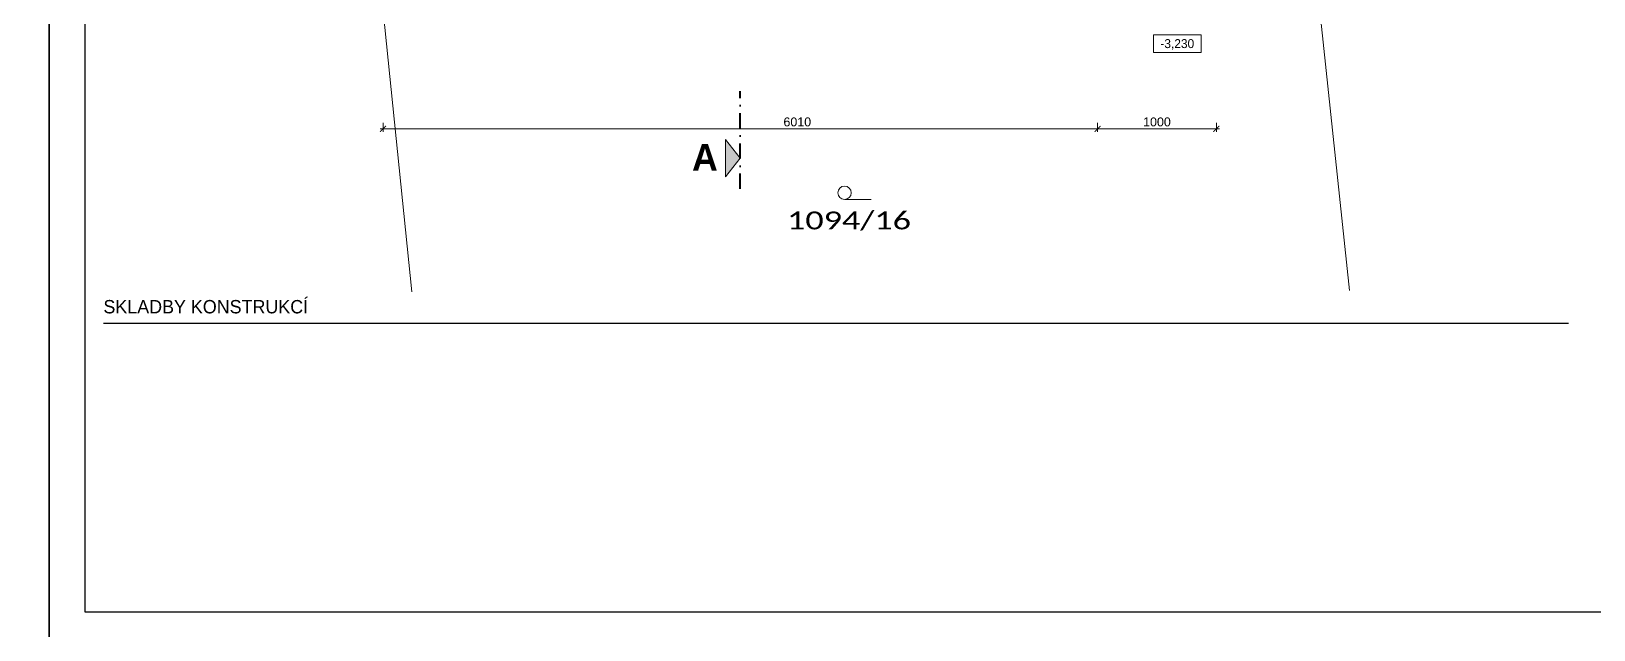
# Model space of a CAD drawing. Header units: millimetres. Extents: x 3760008 to 3998794, y 1820800 to 2250722.
# Drawn here: x 3952640 to 3965786, y 1842380 to 1847414 of the extents above; entities that cross this region are included whole.
import ezdxf

# ---------------------------------------------------------------- set-up
doc = ezdxf.new("R2010")
doc.units = ezdxf.units.MM
doc.header["$LTSCALE"] = 5
doc.linetypes.add('DASHDOT', pattern=[25.4, 12.7, -6.35, 0, -6.35])
doc.layers.add('km__netisk', color=250, linetype='Continuous', plot=False)
for name, color, linetype, lineweight in [('km_kóty', 140, 'Continuous', 0), ('km_rozpiska', 7, 'Continuous', 0), ('MA_kóty', 133, 'Continuous', 15), ('SM_kóty', 140, 'Continuous', 0)]:
    doc.layers.add(name, color=color, linetype=linetype, lineweight=lineweight)
doc.layers.add('Z _ KATASTR', color=144, linetype='Continuous', lineweight=9, true_color=0x006d91)
doc.styles.add('Calibri', font='Calibri', dxfattribs={"width": 0.868})
doc.styles.add('IP_style', font='Arial.ttf')
doc.styles.add('km_style', font='GOTHIC.TTF')
doc.dimstyles.new('IP_50', dxfattribs={"dimscale": 100, "dimtxt": 0.75, "dimasz": 0.5, "dimexe": 0.25, "dimexo": 0.25, "dimgap": 0.2, "dimtad": 1, "dimdec": 0, "dimrnd": 5, "dimdsep": 46, "dimtxsty": 'IP_style', "dimblk": 'ARCHTICK', "dimcen": -0.5, "dimdle": 0.25, "dimclrd": 256, "dimclre": 256, "dimclrt": 256, "dimadec": 1, "dimazin": 2, "dimtfac": 0.5, "dimtdec": 0, "dimtmove": 2, "dimatfit": 3, "dimfxl": 0.5, "dimfxlon": 1, "dimtolj": 1, "dimlwd": -1, "dimlwe": -1, "dimarcsym": 0})

# ---------------------------------------------------------------- blocks, each defined once
blk = doc.blocks.new('_ArchTick')
at = {"color": 0, "linetype": 'ByBlock', "const_width": 0.15}
blk.add_lwpolyline([(-0.5, -0.5), (0.5, 0.5)], dxfattribs=at)
blk = doc.blocks.new('*D9297')
at = {"layer": 'Defpoints', "color": 0}
for p in [(3955600, 1847593), (3961611, 1847593), (3961611, 1846593)]:
    blk.add_point(p, dxfattribs=at)
at = {"layer": 'SM_kóty'}
for p, q in [((3955600, 1846643), (3955600, 1846568)), ((3961611, 1846643), (3961611, 1846568)), ((3955575, 1846593), (3961636, 1846593))]:
    blk.add_line(p, q, dxfattribs=at)
at = {"layer": 'SM_kóty', "xscale": 50, "yscale": 50, "zscale": 50}
for p, rotation in [((3955600, 1846593), 179.9999999995073), ((3961611, 1846593), 359.9999999995073)]:
    blk.add_blockref('_ArchTick', p, dxfattribs=dict(at, rotation=rotation))
at = {"layer": 'SM_kóty', "insert": (3959085, 1846651), "char_height": 75, "attachment_point": 5, "style": 'IP_style'}
blk.add_mtext('\\A1;6010', dxfattribs=at)
blk = doc.blocks.new('*D9298')
at = {"layer": 'Defpoints', "color": 0}
for p in [(3961611, 1847593), (3962611, 1847593), (3962611, 1846593)]:
    blk.add_point(p, dxfattribs=at)
at = {"layer": 'SM_kóty'}
for p, q in [((3961611, 1846643), (3961611, 1846568)), ((3962611, 1846643), (3962611, 1846568)), ((3961586, 1846593), (3962636, 1846593))]:
    blk.add_line(p, q, dxfattribs=at)
at = {"layer": 'SM_kóty', "xscale": 50, "yscale": 50, "zscale": 50}
for p, rotation in [((3961611, 1846593), 179.9999999995064), ((3962611, 1846593), 359.9999999995064)]:
    blk.add_blockref('_ArchTick', p, dxfattribs=dict(at, rotation=rotation))
at = {"layer": 'SM_kóty', "insert": (3962111, 1846651), "char_height": 75, "attachment_point": 5, "style": 'IP_style'}
blk.add_mtext('\\A1;1000', dxfattribs=at)
blk = doc.blocks.new('legenda skladeb')
at = {"layer": 'km_rozpiska', "lineweight": 30}
blk.add_lwpolyline([(0, 0), (12327, 0)], dxfattribs=at)
at = {"layer": 'km_rozpiska', "insert": (0, 196), "char_height": 112.5, "attachment_point": 1, "line_spacing_factor": 1.2, "style": 'km_style'}
blk.add_mtext_dynamic_manual_height_columns('\\pxa0.25;SKLADBY KONSTRUKCÍ', width=3750, gutter_width=12.5, heights=[0], dxfattribs=at)
blk = doc.blocks.new('řezová značka')
h = blk.add_hatch(color=256)
h.dxf.hatch_style = 1
h.paths.add_polyline_path([(-350, -275), (350, -275), (0, 0)])
blk.add_lwpolyline([(-350, -275), (350, -275), (0, 0)], close=True)

msp = doc.modelspace()

# ---------------------------------------------------------------- linework, layer by layer
at = {"layer": 'km__netisk'}
for points in [[(3937940, 1857080.4), (3937940, 1836080.4), (3952790, 1836080.4), (3952790, 1857080.4)], [(3937940, 1857080.4), (3937940, 1836080.4), (3952790, 1836080.4), (3952790, 1857080.4)], [(3952790, 1842230.4), (3973790, 1842230.4), (3973790, 1857080.4), (3952790, 1857080.4)], [(3952790, 1842230.4), (3973790, 1842230.4), (3973790, 1857080.4), (3952790, 1857080.4)], [(3968140, 1842530.4), (3968140, 1856780.4), (3953090, 1856780.4), (3953090, 1842530.4)], [(3953090, 1842530.4), (3973490, 1842530.4), (3973490, 1856780.4), (3953090, 1856780.4)], [(3968140, 1842530.4), (3968140, 1856780.4), (3953090, 1856780.4), (3953090, 1842530.4)]]:
    msp.add_lwpolyline(points, close=True, dxfattribs=at)
at = {"layer": 'MA_kóty', "linetype": 'DASHDOT', "lineweight": 40, "ltscale": 2}
msp.add_line((3958605.1, 1846089.9), (3958605.1, 1846909.9), dxfattribs=at)
at = {"layer": 'Z _ KATASTR'}
for p, q in [((3954837, 1855093.1), (3955840.6, 1845223.1)), ((3962686.5, 1855093.1), (3963731.2, 1845232.5)), ((3959487.1, 1845999.7), (3959706.1, 1845999.7))]:
    msp.add_line(p, q, dxfattribs=at)
msp.add_circle((3959482.4, 1846055.7), 56.2, dxfattribs=at)

# ---------------------------------------------------------------- block references
at = {"layer": 'km_rozpiska', "lineweight": 30}
msp.add_blockref('legenda skladeb', (3953247.3, 1844957.6), dxfattribs=at)
at = {"layer": 'MA_kóty', "xscale": -0.45, "yscale": 0.45, "zscale": 0.45, "rotation": 270}
msp.add_blockref('řezová značka', (3958605.1, 1846347.1), dxfattribs=at)

# ---------------------------------------------------------------- texts
at = {"layer": 'km_kóty', "insert": (3962282, 1847303), "char_height": 75, "width": 325.702, "attachment_point": 5, "style": 'km_style', "bg_fill": 16}
msp.add_mtext('-3,230', dxfattribs=at)
at = {"layer": 'MA_kóty', "insert": (3958308.1, 1846352.8), "char_height": 225, "width": 415.76, "attachment_point": 5, "rotation": 360, "style": 'km_style'}
msp.add_mtext('{\\fCentury Gothic|b1|i0|c238|p34;A}', dxfattribs=at)
at = {"layer": 'Z _ KATASTR', "style": 'Calibri', "width": 1.302}
msp.add_text('1094/16', height=150, rotation=360, dxfattribs=at).set_placement((3958998.3, 1845747.9))

# ---------------------------------------------------------------- dimensions: what is measured, and where the dimension line sits
at = {"layer": 'SM_kóty'}
dim = msp.add_linear_dim(base=(3961610.6, 1846593.1), p1=(3955599.6, 1847593.1), p2=(3961610.6, 1847593.1), dimstyle='IP_50', dxfattribs=at)
dim.commit()
dim.dimension.update_dxf_attribs({"geometry": '*D9297', "text_midpoint": (3959085.1, 1846651.4), "dimtype": 160})
dim = msp.add_linear_dim(base=(3962610.6, 1846593.1), p1=(3961610.6, 1847593.1), p2=(3962610.6, 1847593.1), dimstyle='IP_50', dxfattribs=at)
dim.commit()
dim.dimension.update_dxf_attribs({"geometry": '*D9298', "text_midpoint": (3962110.6, 1846651.4)})

doc.saveas('drawing.dxf')
